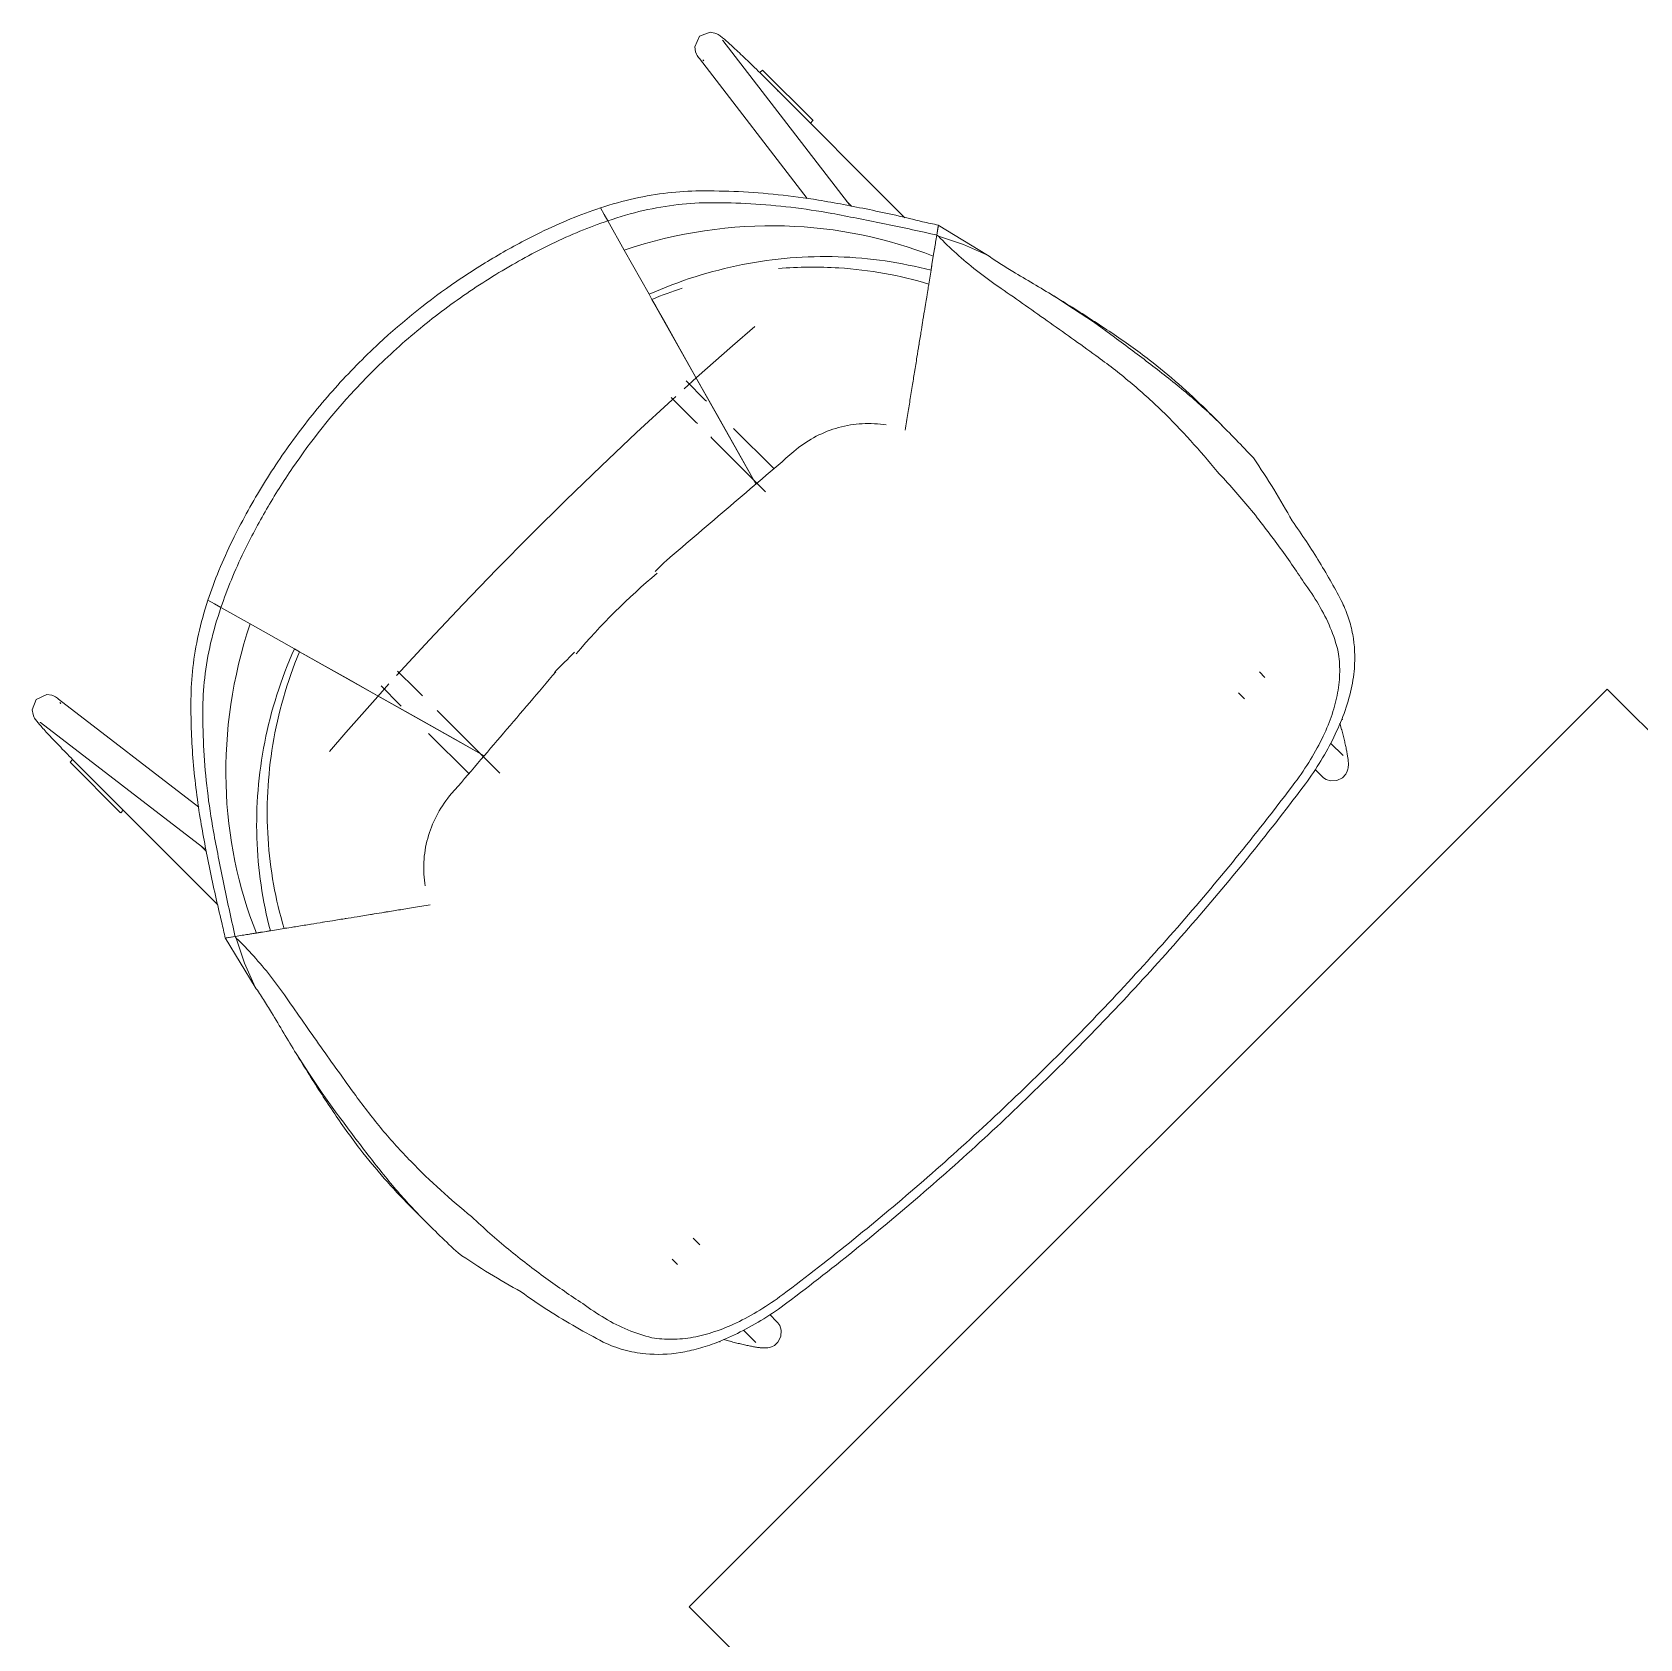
# Model space of a CAD drawing. Header units: millimetres. Extents: x 155927 to 295199, y -4084 to 97293.
# Drawn here: x 220070 to 220937, y 25800 to 26667 of the extents above; entities that cross this region are included whole.
import ezdxf

# ---------------------------------------------------------------- set-up
doc = ezdxf.new("R2010")
doc.units = ezdxf.units.MM
doc.header["$MEASUREMENT"] = 0
doc.layers.add('I-FURN', color=8, linetype='CONTINUOUS', lineweight=9)

msp = doc.modelspace()

# ---------------------------------------------------------------- linework, layer by layer
at = {"layer": 'I-FURN'}
for p, q in [((220430.11, 26664.52), (220427.46, 26658.7)), ((220430.11, 26664.52), (220435.77, 26666.61)), ((220435.77, 26666.61), (220438.28, 26666.14)), ((220438.28, 26666.14), (220439.43, 26665.65)), ((220439.43, 26665.65), (220440.13, 26665.26)), ((220440.13, 26665.26), (220440.66, 26664.91)), ((220440.66, 26664.91), (220441.13, 26664.59)), ((220441.13, 26664.59), (220441.57, 26664.26)), ((220441.57, 26664.26), (220442.01, 26663.92)), ((220427.46, 26658.7), (220427.88, 26655.95)), ((220427.88, 26655.95), (220428.38, 26654.73)), ((220442.01, 26663.92), (220442.47, 26663.55)), ((220442.42, 26662.37), (220442.46, 26662.31)), ((220442.46, 26662.31), (220442.57, 26662.16)), ((220442.47, 26663.55), (220442.95, 26663.16)), ((220442.57, 26662.16), (220442.61, 26662.11)), ((220509.82, 26574.85), (220442.61, 26662.11)), ((220442.95, 26663.16), (220443.44, 26662.74)), ((220443.44, 26662.74), (220443.97, 26662.3)), ((220443.97, 26662.3), (220444.52, 26661.82)), ((220444.52, 26661.82), (220445.1, 26661.31)), ((220445.1, 26661.31), (220445.71, 26660.77)), ((220445.71, 26660.77), (220446.35, 26660.2)), ((220446.35, 26660.2), (220447.01, 26659.6)), ((220447.01, 26659.6), (220447.7, 26658.97)), ((220447.7, 26658.97), (220448.42, 26658.31)), ((220448.42, 26658.31), (220449.16, 26657.63)), ((220449.16, 26657.63), (220449.93, 26656.91)), ((220449.93, 26656.91), (220450.73, 26656.17)), ((220450.73, 26656.17), (220451.54, 26655.4)), ((220428.38, 26654.73), (220428.78, 26654)), ((220428.78, 26654), (220429.13, 26653.46)), ((220429.13, 26653.46), (220429.45, 26652.99)), ((220429.45, 26652.99), (220429.78, 26652.55)), ((220429.78, 26652.55), (220429.94, 26652.34)), ((220429.94, 26652.34), (220488.1, 26576.83)), ((220431.76, 26651.62), (220431.92, 26651.5)), ((220431.92, 26651.5), (220432.14, 26651.32)), ((220432.14, 26651.32), (220432.43, 26651.09)), ((220451.54, 26655.4), (220452.38, 26654.61)), ((220452.38, 26654.61), (220453.24, 26653.8)), ((220453.24, 26653.8), (220454.11, 26652.96)), ((220454.11, 26652.96), (220455.01, 26652.11)), ((220455.01, 26652.11), (220455.92, 26651.23)), ((220455.92, 26651.23), (220456.85, 26650.34)), ((220456.85, 26650.34), (220457.79, 26649.42)), ((220457.79, 26649.42), (220458.75, 26648.5)), ((220458.75, 26648.5), (220459.71, 26647.56)), ((220459.71, 26647.56), (220460.69, 26646.6)), ((220460.69, 26646.6), (220461.67, 26645.64)), ((220461.67, 26645.64), (220462.66, 26644.66)), ((220462.57, 26644.76), (220463.94, 26646.13)), ((220466.85, 26640.49), (220462.57, 26644.76)), ((220462.66, 26644.66), (220463.65, 26643.68)), ((220463.65, 26643.68), (220464.65, 26642.69)), ((220491.25, 26618.92), (220463.99, 26646.18)), ((220464.65, 26642.69), (220465.65, 26641.7)), ((220465.65, 26641.7), (220466.65, 26640.7)), ((220466.65, 26640.7), (220466.87, 26640.48)), ((220540.82, 26566.53), (220466.87, 26640.48)), ((220472.49, 26634.85), (220471.48, 26635.86)), ((220491.2, 26618.87), (220489.84, 26617.5)), ((220376.58, 26571.81), (220378.55, 26568.31)), ((220376.58, 26571.81), (220378.55, 26568.31)), ((220509.37, 26575.36), (220512.06, 26572.66)), ((220509.82, 26574.85), (220510.61, 26573.68)), ((220378.55, 26568.31), (220380.53, 26564.79)), ((220378.55, 26568.31), (220380.53, 26564.79)), ((220389.39, 26549.08), (220380.53, 26564.79)), ((220380.53, 26564.79), (220389.39, 26549.08)), ((220558.81, 26562.52), (220557.93, 26557.14)), ((220557.94, 26557.16), (220558.8, 26562.5)), ((220557.94, 26557.2), (220558.8, 26562.5)), ((220572.02, 26554.44), (220558.71, 26562.56)), ((220557.06, 26551.74), (220556.08, 26545.71)), ((220557.46, 26557.26), (220557.94, 26557.16)), ((220558.85, 26556.56), (220557.93, 26557.14)), ((220558.85, 26556.56), (220572.36, 26552.03)), ((220585.32, 26546.31), (220572.02, 26554.44)), ((220572.36, 26552.03), (220585.32, 26546.31)), ((220402.84, 26525.2), (220389.39, 26549.08)), ((220389.39, 26549.08), (220402.84, 26525.2)), ((220556.08, 26545.71), (220555.38, 26541.39)), ((220554.86, 26538.15), (220553.66, 26530.76)), ((220555.38, 26541.39), (220554.86, 26538.15)), ((220404.37, 26522.49), (220402.84, 26525.2)), ((220402.84, 26525.2), (220404.37, 26522.49)), ((220404.37, 26522.49), (220460.47, 26422.91)), ((220406.44, 26518.81), (220404.37, 26522.49)), ((220411.25, 26510.28), (220406.44, 26518.81)), ((220621.11, 26524.3), (220631.72, 26517.46)), ((220631.72, 26517.46), (220642.39, 26510.29)), ((220418.54, 26497.33), (220411.25, 26510.28)), ((220642.39, 26510.29), (220653.7, 26502.13)), ((220459.92, 26507.84), (220447.85, 26497.42)), ((220427.95, 26480.63), (220418.54, 26497.33)), ((220447.85, 26497.42), (220428.47, 26480.27)), ((220428.47, 26480.27), (220421.75, 26474.22)), ((220433.1, 26468.19), (220422.82, 26478.48)), ((220438.97, 26461.07), (220427.95, 26480.63)), ((220396.03, 26450.61), (220415.27, 26468.34)), ((220414.77, 26469.56), (220424.62, 26459.71)), ((220415.27, 26468.34), (220417.23, 26470.12)), ((220433.1, 26468.19), (220433.79, 26467.51)), ((220425.22, 26459.1), (220424.62, 26459.71)), ((220425.92, 26458.41), (220425.22, 26459.1)), ((220426.63, 26457.69), (220425.92, 26458.41)), ((220427.36, 26456.96), (220426.63, 26457.69)), ((220428.11, 26456.22), (220427.36, 26456.96)), ((220428.86, 26455.46), (220428.11, 26456.22)), ((220451.05, 26439.63), (220438.97, 26461.07)), ((220711.8, 26454.39), (220705.86, 26460.33)), ((220376.93, 26432.57), (220396.03, 26450.61)), ((220436.89, 26447.44), (220436.07, 26448.26)), ((220437.7, 26446.62), (220436.89, 26447.44)), ((220470.12, 26431.18), (220448.44, 26452.86)), ((220530.62, 26454.74), (220529.14, 26454.94)), ((220437.7, 26446.62), (220465.69, 26418.64)), ((220460.47, 26422.91), (220451.05, 26439.63)), ((220357.98, 26414.25), (220376.93, 26432.57)), ((220339.22, 26395.69), (220357.98, 26414.25)), ((220320.68, 26376.91), (220339.22, 26395.69)), ((220302.39, 26357.95), (220320.68, 26376.91)), ((220168.5, 26358.26), (220165, 26360.23)), ((220168.5, 26358.26), (220165, 26360.23)), ((220172.02, 26356.27), (220168.5, 26358.26)), ((220172.02, 26356.27), (220168.5, 26358.26)), ((220172.02, 26356.27), (220187.73, 26347.42)), ((220187.73, 26347.42), (220172.02, 26356.27)), ((220284.39, 26338.83), (220302.39, 26357.95)), ((220187.73, 26347.42), (220211.61, 26333.97)), ((220211.61, 26333.97), (220187.73, 26347.42)), ((220266.68, 26319.58), (220284.39, 26338.83)), ((220211.61, 26333.97), (220214.32, 26332.44)), ((220214.32, 26332.44), (220211.61, 26333.97)), ((220313.9, 26276.33), (220214.32, 26332.44)), ((220214.32, 26332.44), (220218, 26330.37)), ((220218, 26330.37), (220226.53, 26325.56)), ((220226.53, 26325.56), (220239.48, 26318.27)), ((220239.48, 26318.27), (220256.17, 26308.86)), ((220277.1, 26312.19), (220267.25, 26322.04)), ((220351.76, 26321.32), (220352.55, 26321.61)), ((220734.83, 26318.62), (220731.94, 26321.51)), ((220072.29, 26306.7), (220078.11, 26309.34)), ((220078.11, 26309.34), (220080.86, 26308.93)), ((220080.86, 26308.93), (220082.08, 26308.43)), ((220256.17, 26308.86), (220275.74, 26297.83)), ((220256.54, 26308.34), (220262.59, 26315.06)), ((220258.33, 26313.99), (220268.61, 26303.7)), ((220277.1, 26312.19), (220277.78, 26311.51)), ((220277.78, 26311.51), (220278.48, 26310.81)), ((220278.48, 26310.81), (220279.19, 26310.09)), ((220279.19, 26310.09), (220279.93, 26309.36)), ((220279.93, 26309.36), (220280.67, 26308.62)), ((220919.49, 26312.29), (220424.52, 25817.32)), ((220720.63, 26310.19), (220723.87, 26306.95)), ((221414.47, 25817.32), (220919.49, 26312.29)), ((220072.29, 26306.7), (220070.2, 26301.04)), ((220070.2, 26301.04), (220070.66, 26298.53)), ((220082.08, 26308.43), (220082.8, 26308.03)), ((220082.8, 26308.03), (220083.35, 26307.68)), ((220083.35, 26307.68), (220083.82, 26307.35)), ((220083.82, 26307.35), (220084.26, 26307.02)), ((220084.26, 26307.02), (220084.46, 26306.87)), ((220160.07, 26248.63), (220084.46, 26306.87)), ((220085.19, 26305.05), (220085.31, 26304.89)), ((220085.31, 26304.89), (220085.48, 26304.66)), ((220085.48, 26304.66), (220085.71, 26304.38)), ((220239.38, 26288.96), (220256.54, 26308.34)), ((220269.22, 26303.1), (220268.61, 26303.7)), ((220288.64, 26300.65), (220289.46, 26299.83)), ((220070.66, 26298.53), (220071.16, 26297.38)), ((220071.16, 26297.38), (220071.55, 26296.68)), ((220071.55, 26296.68), (220071.89, 26296.15)), ((220071.89, 26296.15), (220072.22, 26295.68)), ((220072.22, 26295.68), (220072.55, 26295.24)), ((220072.55, 26295.24), (220072.89, 26294.79)), ((220072.89, 26294.79), (220073.26, 26294.34)), ((220073.26, 26294.34), (220073.65, 26293.86)), ((220073.65, 26293.86), (220074.06, 26293.36)), ((220074.06, 26293.36), (220074.51, 26292.84)), ((220074.44, 26294.39), (220074.49, 26294.35)), ((220074.49, 26294.35), (220074.65, 26294.23)), ((220074.51, 26292.84), (220074.99, 26292.29)), ((220074.65, 26294.23), (220074.7, 26294.19)), ((220074.7, 26294.19), (220161.96, 26226.98)), ((220074.99, 26292.29), (220075.5, 26291.71)), ((220075.5, 26291.71), (220076.04, 26291.1)), ((220275.74, 26297.83), (220297.17, 26285.76)), ((220289.46, 26299.83), (220290.18, 26299.1)), ((220322.41, 26266.88), (220290.18, 26299.1)), ((220776.25, 26290.5), (220775.34, 26293.9)), ((220776.82, 26295.83), (220776.32, 26295.69)), ((220076.04, 26291.1), (220076.61, 26290.46)), ((220076.61, 26290.46), (220077.21, 26289.8)), ((220077.21, 26289.8), (220077.83, 26289.11)), ((220077.83, 26289.11), (220078.49, 26288.39)), ((220078.49, 26288.39), (220079.18, 26287.64)), ((220079.18, 26287.64), (220079.89, 26286.87)), ((220079.89, 26286.87), (220080.64, 26286.08)), ((220080.64, 26286.08), (220081.4, 26285.27)), ((220081.4, 26285.27), (220082.19, 26284.43)), ((220082.19, 26284.43), (220083.01, 26283.57)), ((220083.01, 26283.57), (220083.84, 26282.69)), ((220230.51, 26278.68), (220239.38, 26288.96)), ((220283.95, 26288.37), (220305.63, 26266.69)), ((220297.17, 26285.76), (220313.9, 26276.33)), ((220777.03, 26276.42), (220770.33, 26283.12)), ((220776.3, 26290.3), (220776.25, 26290.5)), ((220776.49, 26289.58), (220776.3, 26290.3)), ((220776.68, 26288.86), (220776.49, 26289.58)), ((220776.87, 26288.14), (220776.68, 26288.86)), ((220777.05, 26287.42), (220776.87, 26288.14)), ((220777.23, 26286.71), (220777.05, 26287.42)), ((220777.4, 26286), (220777.23, 26286.71)), ((220777.57, 26285.29), (220777.4, 26286)), ((220777.74, 26284.59), (220777.57, 26285.29)), ((220777.9, 26283.9), (220777.74, 26284.59)), ((220778.05, 26283.22), (220777.9, 26283.9)), ((220778.21, 26282.55), (220778.05, 26283.22)), ((220083.84, 26282.69), (220084.7, 26281.8)), ((220084.7, 26281.8), (220085.58, 26280.88)), ((220085.58, 26280.88), (220086.47, 26279.96)), ((220086.47, 26279.96), (220087.38, 26279.01)), ((220087.38, 26279.01), (220088.31, 26278.06)), ((220088.31, 26278.06), (220089.25, 26277.1)), ((220089.25, 26277.1), (220090.2, 26276.12)), ((220090.2, 26276.12), (220091.17, 26275.14)), ((220090.68, 26272.87), (220092.04, 26274.23)), ((220091.17, 26275.14), (220092.14, 26274.15)), ((220092.04, 26274.23), (220096.32, 26269.96)), ((220092.14, 26274.15), (220093.12, 26273.16)), ((220778.35, 26281.89), (220778.21, 26282.55)), ((220778.49, 26281.24), (220778.35, 26281.89)), ((220778.63, 26280.6), (220778.49, 26281.24)), ((220778.76, 26279.97), (220778.63, 26280.6)), ((220778.88, 26279.36), (220778.76, 26279.97)), ((220779, 26278.76), (220778.88, 26279.36)), ((220779.11, 26278.18), (220779, 26278.76)), ((220779.21, 26277.6), (220779.11, 26278.18)), ((220779.31, 26277.05), (220779.21, 26277.6)), ((220779.4, 26276.51), (220779.31, 26277.05)), ((220779.48, 26275.98), (220779.4, 26276.51)), ((220779.56, 26275.47), (220779.48, 26275.98)), ((220779.63, 26274.97), (220779.56, 26275.47)), ((220779.69, 26274.48), (220779.63, 26274.97)), ((220779.75, 26274.01), (220779.69, 26274.48)), ((220090.63, 26272.82), (220117.89, 26245.56)), ((220093.12, 26273.16), (220094.11, 26272.16)), ((220094.11, 26272.16), (220095.11, 26271.16)), ((220095.11, 26271.16), (220096.1, 26270.16)), ((220096.1, 26270.16), (220096.33, 26269.94)), ((220096.33, 26269.94), (220170.28, 26195.98)), ((220761.92, 26268.9), (220765.71, 26265.11)), ((220776.8, 26264.49), (220778.5, 26266.41)), ((220778.5, 26266.41), (220779.27, 26267.93)), ((220779.27, 26267.93), (220779.61, 26269.04)), ((220779.61, 26269.04), (220779.78, 26269.89)), ((220779.79, 26273.54), (220779.75, 26274.01)), ((220779.78, 26269.89), (220779.85, 26270.57)), ((220779.83, 26273.08), (220779.79, 26273.54)), ((220779.87, 26272.62), (220779.83, 26273.08)), ((220779.85, 26270.57), (220779.89, 26271.14)), ((220779.89, 26272.15), (220779.87, 26272.62)), ((220779.9, 26271.66), (220779.89, 26272.15)), ((220779.89, 26271.14), (220779.9, 26271.66)), ((220766.41, 26264.48), (220765.71, 26265.11)), ((220767.83, 26263.55), (220766.41, 26264.48)), ((220770.27, 26262.74), (220767.83, 26263.55)), ((220773.72, 26262.9), (220770.27, 26262.74)), ((220773.72, 26262.9), (220776.8, 26264.49)), ((220119.31, 26246.97), (220117.94, 26245.6)), ((220164.15, 26224.74), (220161.48, 26227.41)), ((220161.96, 26226.98), (220163.13, 26226.2)), ((220281.86, 26207.67), (220282.07, 26206.18)), ((220179.67, 26178.87), (220174.29, 26178)), ((220174.3, 26178), (220179.64, 26178.87)), ((220174.89, 26178.1), (220179.61, 26178.86)), ((220179.64, 26178.87), (220179.55, 26179.35)), ((220180.24, 26177.96), (220179.67, 26178.87)), ((220191.1, 26180.72), (220185.06, 26179.75)), ((220195.42, 26181.42), (220191.1, 26180.72)), ((220198.66, 26181.95), (220195.42, 26181.42)), ((220206.05, 26183.15), (220198.66, 26181.95)), ((220174.25, 26178.1), (220182.37, 26164.79)), ((220184.78, 26164.44), (220180.24, 26177.96)), ((220182.37, 26164.79), (220190.5, 26151.49)), ((220190.5, 26151.49), (220184.78, 26164.44)), ((220219.35, 26105.09), (220212.51, 26115.69)), ((220226.52, 26094.42), (220219.35, 26105.09)), ((220234.68, 26083.1), (220226.52, 26094.42)), ((220276.48, 26030.95), (220282.42, 26025.01)), ((220430.29, 26012.5), (220426.61, 26016.18)), ((220415.3, 26004.86), (220418.19, 26001.97)), ((220471.7, 25971.09), (220467.91, 25974.88)), ((220472.32, 25970.4), (220471.7, 25971.09)), ((220453.69, 25966.48), (220460.38, 25959.78)), ((220473.26, 25968.97), (220472.32, 25970.4)), ((220473.9, 25963.08), (220472.32, 25960.01)), ((220474.07, 25966.54), (220473.26, 25968.97)), ((220473.9, 25963.08), (220474.07, 25966.54)), ((220441.11, 25960.49), (220440.98, 25959.99)), ((220442.9, 25961.47), (220446.31, 25960.56)), ((220446.5, 25960.51), (220446.31, 25960.56)), ((220447.23, 25960.32), (220446.5, 25960.51)), ((220447.95, 25960.13), (220447.23, 25960.32)), ((220448.67, 25959.94), (220447.95, 25960.13)), ((220449.39, 25959.76), (220448.67, 25959.94)), ((220450.1, 25959.58), (220449.39, 25959.76)), ((220450.81, 25959.41), (220450.1, 25959.58)), ((220451.51, 25959.24), (220450.81, 25959.41)), ((220452.21, 25959.07), (220451.51, 25959.24)), ((220452.9, 25958.91), (220452.21, 25959.07)), ((220453.58, 25958.75), (220452.9, 25958.91)), ((220454.25, 25958.6), (220453.58, 25958.75)), ((220454.92, 25958.45), (220454.25, 25958.6)), ((220455.57, 25958.31), (220454.92, 25958.45)), ((220456.21, 25958.18), (220455.57, 25958.31)), ((220456.83, 25958.05), (220456.21, 25958.18)), ((220457.45, 25957.93), (220456.83, 25958.05)), ((220458.05, 25957.81), (220457.45, 25957.93)), ((220458.63, 25957.7), (220458.05, 25957.81)), ((220459.2, 25957.6), (220458.63, 25957.7)), ((220459.76, 25957.5), (220459.2, 25957.6)), ((220460.3, 25957.41), (220459.76, 25957.5)), ((220460.83, 25957.32), (220460.3, 25957.41)), ((220461.34, 25957.25), (220460.83, 25957.32)), ((220461.84, 25957.18), (220461.34, 25957.25)), ((220462.32, 25957.12), (220461.84, 25957.18)), ((220462.8, 25957.06), (220462.32, 25957.12)), ((220463.27, 25957.01), (220462.8, 25957.06)), ((220463.73, 25956.97), (220463.27, 25957.01)), ((220464.19, 25956.94), (220463.73, 25956.97)), ((220464.66, 25956.92), (220464.19, 25956.94)), ((220465.14, 25956.91), (220464.66, 25956.92)), ((220465.66, 25956.92), (220465.14, 25956.91)), ((220466.24, 25956.95), (220465.66, 25956.92)), ((220466.92, 25957.03), (220466.24, 25956.95)), ((220467.76, 25957.19), (220466.92, 25957.03)), ((220468.88, 25957.54), (220467.76, 25957.19)), ((220470.4, 25958.31), (220468.88, 25957.54)), ((220472.32, 25960.01), (220470.4, 25958.31)), ((220424.52, 25817.32), (220919.49, 25322.34))]:
    msp.add_line(p, q, dxfattribs=at)
msp.add_arc((220649.62, 26087.18), 376.15, 130.12594, 139.52933, dxfattribs=at)
for centre, major_axis, ratio, start_param, end_param in [((220518.59, 27063.5), (411.51, -411.51), 0.743145, 5.413461, 5.430001), ((217850.26, 21997.98), (-3756.55, -3756.55), 0.981627, 3.381927, 3.386869), ((218904.61, 22241.55), (4235.43, -4235.43), 0.743145, 1.876602, 1.878583), ((219673.31, 26218.22), (411.51, -411.51), 0.743145, 0.853184, 0.869724), ((224738.82, 28886.54), (-3756.55, -3756.55), 0.981627, 6.037909, 6.042851), ((224495.26, 27832.19), (4235.43, -4235.43), 0.743145, 4.404602, 4.406583)]:
    msp.add_ellipse(centre, major_axis=major_axis, ratio=ratio, start_param=start_param, end_param=end_param, dxfattribs=at)
for points in [[(220430.11, 26580.97), (220424.49, 26580.95), (220413.01, 26580.22), (220395.03, 26577.28), (220382.78, 26573.86), (220376.58, 26571.81)], [(220494.16, 26576.02), (220486.85, 26577.21), (220472.35, 26579.17), (220451.05, 26580.77), (220437.05, 26581.04), (220430.11, 26580.97)], [(220344.3, 26558.59), (220349.72, 26561.24), (220360.53, 26566.1), (220371.26, 26570.07), (220376.58, 26571.81)], [(220380.53, 26564.79), (220387, 26567.03), (220399.79, 26570.76), (220418.57, 26573.92), (220430.58, 26574.64), (220436.46, 26574.62)], [(220436.46, 26574.62), (220443.48, 26574.64), (220457.64, 26574.23), (220479.22, 26572.36), (220493.9, 26570.18), (220501.31, 26568.86)], [(220550.34, 26564.37), (220540.57, 26566.79), (220521.38, 26571.1), (220503.06, 26574.5), (220494.16, 26576.02)], [(220501.31, 26568.86), (220510.28, 26567.16), (220528.66, 26563.56), (220547.76, 26559.46), (220557.46, 26557.26)], [(220380.53, 26564.79), (220375.56, 26563.13), (220365.57, 26559.4), (220355.5, 26554.88), (220350.46, 26552.44)], [(220556.08, 26545.71), (220531.49, 26555.51), (220477.02, 26567.07), (220418.09, 26558.65), (220389.39, 26549.08)], [(220557.94, 26557.2), (220558.18, 26558.62), (220558.46, 26560.39), (220558.8, 26562.5)], [(220557.93, 26557.14), (220557.5, 26554.44), (220557.12, 26552.14), (220556.82, 26550.23)], [(220590.96, 26529.53), (220586.96, 26532.3), (220579.22, 26538.03), (220568.4, 26547.07), (220561.91, 26553.36), (220558.85, 26556.56)], [(220554.86, 26538.15), (220538.68, 26542.42), (220504.99, 26547.39), (220452.98, 26543.2), (220419.11, 26532.49), (220402.84, 26525.2)], [(220556.08, 26545.71), (220555.82, 26544.09), (220555.59, 26542.65), (220555.38, 26541.39)], [(220556.82, 26550.23), (220556.51, 26548.33), (220556.26, 26546.82), (220556.08, 26545.71)], [(220585.32, 26546.31), (220587.51, 26544.78), (220591.97, 26541.78), (220596.6, 26538.92), (220598.96, 26537.53)], [(220555.38, 26541.39), (220555.18, 26540.13), (220555, 26539.05), (220554.86, 26538.15)], [(220420.75, 26528.55), (220415.24, 26526.75), (220409.77, 26524.72), (220404.37, 26522.49)], [(220643.74, 26492.16), (220635.01, 26498.48), (220617.48, 26511.02), (220599.82, 26523.39), (220590.96, 26529.53)], [(220672.56, 26489.85), (220666, 26494.85), (220652.42, 26504.49), (220638.2, 26513.66), (220630.99, 26518.19)], [(220550.31, 26510.07), (220550.03, 26508.34), (220549.74, 26506.53), (220549.43, 26504.65)], [(220551.32, 26516.29), (220550.99, 26514.25), (220550.63, 26512.03), (220550.24, 26509.66)], [(220549.43, 26504.64), (220549.05, 26502.29), (220548.65, 26499.84), (220548.24, 26497.28)], [(220653.7, 26502.13), (220660.32, 26497.21), (220673.45, 26487.44), (220692.41, 26472.48), (220704.13, 26462.02), (220709.65, 26456.54)], [(220547.27, 26491.32), (220546.85, 26488.69), (220546.4, 26485.96), (220545.96, 26483.19)], [(220548.34, 26497.9), (220547.99, 26495.77), (220547.64, 26493.56), (220547.27, 26491.3)], [(220709.06, 26429.7), (220704.52, 26435.31), (220694.97, 26446.4), (220679.42, 26462.62), (220662.39, 26478.03), (220650.1, 26487.57), (220643.74, 26492.16)], [(220546.1, 26484.06), (220545.7, 26481.59), (220545.29, 26479.09), (220544.88, 26476.54)], [(220703.33, 26462.85), (220698.53, 26467.62), (220688.58, 26476.87), (220677.99, 26485.59), (220672.56, 26489.85)], [(220544.87, 26476.51), (220544.42, 26473.69), (220543.96, 26470.85), (220543.49, 26467.93)], [(220543.66, 26469.04), (220543.24, 26466.39), (220542.8, 26463.68), (220542.36, 26460.96)], [(220542.36, 26461.01), (220541.88, 26458.02), (220541.39, 26454.99), (220540.89, 26451.93)], [(220709.62, 26456.55), (220707.53, 26458.66), (220705.43, 26460.76), (220703.33, 26462.85)], [(220709.65, 26456.54), (220712.93, 26453.27), (220719.4, 26446.75), (220725.63, 26440.23), (220728.67, 26436.96)], [(220529.14, 26454.94), (220524.85, 26455.54), (220516.14, 26455.78), (220503.35, 26453.34), (220491.35, 26448.26), (220484.2, 26443.28), (220480.92, 26440.45)], [(220480.92, 26440.45), (220469.55, 26430.65), (220446.69, 26411.02), (220423.58, 26391.36), (220411.96, 26381.52)], [(220728.67, 26436.96), (220732.53, 26431.34), (220739.88, 26420.04), (220746.48, 26408.7), (220749.58, 26403.02)], [(220755.94, 26369.77), (220751.67, 26376.33), (220742.47, 26389.55), (220727.04, 26409.84), (220715.26, 26423.1), (220709.06, 26429.7)], [(220749.58, 26403.02), (220754.9, 26395.53), (220764.75, 26380.65), (220772.98, 26366.02), (220776.68, 26358.79)], [(220165, 26360.23), (220166.74, 26365.55), (220170.7, 26376.27), (220175.57, 26387.09), (220178.21, 26392.51)], [(220184.37, 26386.35), (220181.93, 26381.31), (220177.41, 26371.24), (220173.68, 26361.24), (220172.02, 26356.27)], [(220411.96, 26381.52), (220410.02, 26379.58), (220408.07, 26377.63), (220406.12, 26375.69)], [(220774.36, 26332.44), (220773.29, 26336.86), (220770.51, 26345.51), (220764.13, 26357.87), (220758.87, 26365.85), (220755.94, 26369.77)], [(220165, 26360.23), (220162.95, 26354.03), (220159.52, 26341.78), (220156.58, 26323.79), (220155.86, 26312.32), (220155.83, 26306.69)], [(220162.18, 26300.34), (220162.17, 26306.23), (220162.88, 26318.23), (220166.04, 26337.01), (220169.78, 26349.81), (220172.02, 26356.27)], [(220187.73, 26347.42), (220178.15, 26318.71), (220169.73, 26259.79), (220181.29, 26205.31), (220191.1, 26180.72)], [(220211.61, 26333.97), (220204.32, 26317.69), (220193.6, 26283.82), (220189.42, 26231.82), (220194.38, 26198.13), (220198.66, 26181.95)], [(220214.32, 26332.44), (220207.57, 26316.13), (220197.99, 26282.41), (220195.48, 26231.32), (220201.38, 26198.69), (220206.05, 26183.15)], [(220362.68, 26332.25), (220359.04, 26328.6), (220355.4, 26324.96), (220351.76, 26321.32)], [(220766.33, 26286.9), (220768.21, 26290.84), (220771.39, 26298.66), (220774.42, 26310.34), (220775.52, 26321.69), (220774.97, 26328.9), (220774.36, 26332.44)], [(220352.55, 26321.61), (220343.16, 26310.54), (220324.42, 26288.52), (220305.7, 26266.72), (220296.35, 26255.89)], [(220155.83, 26306.69), (220155.71, 26296.35), (220156.41, 26275.33), (220159.01, 26253.65), (220160.79, 26242.65)], [(220167.94, 26235.5), (220166.63, 26242.89), (220164.45, 26257.56), (220162.57, 26279.18), (220162.17, 26293.33), (220162.18, 26300.34)], [(220776.95, 26297.51), (220775.3, 26293.26), (220771.52, 26284.79), (220764.32, 26272), (220758.63, 26263.73), (220755.55, 26259.62)], [(220751.06, 26261.84), (220754.12, 26265.93), (220759.72, 26274.2), (220764.3, 26282.64), (220766.33, 26286.9)], [(220296.35, 26255.89), (220293.52, 26252.6), (220288.54, 26245.44), (220283.47, 26233.44), (220281.02, 26220.65), (220281.27, 26211.95), (220281.86, 26207.67)], [(220160.79, 26242.65), (220162.32, 26233.7), (220165.73, 26215.33), (220170.03, 26196.19), (220172.43, 26186.46)], [(220179.55, 26179.35), (220177.34, 26189.04), (220173.25, 26208.13), (220169.65, 26226.51), (220167.94, 26235.5)], [(220226.74, 26186.5), (220228.47, 26186.78), (220230.28, 26187.07), (220232.17, 26187.38)], [(220239.53, 26188.57), (220236.97, 26188.15), (220234.5, 26187.75), (220232.14, 26187.37)], [(220238.9, 26188.47), (220241.04, 26188.81), (220243.24, 26189.17), (220245.49, 26189.53)], [(220253.62, 26190.85), (220250.84, 26190.4), (220248.13, 26189.96), (220245.49, 26189.53)], [(220284.88, 26195.91), (220281.81, 26195.42), (220278.79, 26194.93), (220275.8, 26194.44)], [(220179.61, 26178.86), (220178.32, 26178.65), (220176.69, 26178.39), (220174.88, 26178.1)], [(220179.67, 26178.87), (220182.37, 26179.31), (220184.67, 26179.68), (220186.57, 26179.99)], [(220186.58, 26179.99), (220188.48, 26180.3), (220189.99, 26180.54), (220191.1, 26180.72)], [(220191.1, 26180.72), (220192.72, 26180.99), (220194.16, 26181.22), (220195.42, 26181.42)], [(220195.42, 26181.42), (220196.68, 26181.63), (220197.76, 26181.8), (220198.66, 26181.95)], [(220217.05, 26184.93), (220214.14, 26184.45), (220209.26, 26183.67), (220206.75, 26183.26), (220206.05, 26183.15)], [(220216.84, 26184.89), (220217.99, 26185.08), (220219.22, 26185.28), (220220.52, 26185.49)], [(220227.14, 26186.56), (220224.78, 26186.18), (220222.63, 26185.83), (220220.6, 26185.5)], [(220207.28, 26145.85), (220204.51, 26149.85), (220198.78, 26157.59), (220189.74, 26168.41), (220183.44, 26174.9), (220180.24, 26177.96)], [(220190.5, 26151.49), (220192.03, 26149.3), (220195.02, 26144.84), (220197.89, 26140.2), (220199.28, 26137.85)], [(220244.64, 26093.07), (220238.33, 26101.8), (220225.78, 26119.33), (220213.42, 26136.99), (220207.28, 26145.85)], [(220218.62, 26105.81), (220223.15, 26098.6), (220232.32, 26084.38), (220241.95, 26070.8), (220246.96, 26064.24)], [(220307.11, 26027.75), (220301.49, 26032.29), (220290.41, 26041.83), (220274.18, 26057.39), (220258.78, 26074.42), (220249.23, 26086.7), (220244.64, 26093.07)], [(220280.27, 26027.16), (220274.79, 26032.68), (220264.32, 26044.39), (220249.36, 26063.36), (220239.6, 26076.49), (220234.68, 26083.1)], [(220246.96, 26064.24), (220251.22, 26058.82), (220259.94, 26048.23), (220269.18, 26038.27), (220273.96, 26033.47)], [(220273.96, 26033.47), (220276.05, 26031.37), (220278.15, 26029.28), (220280.26, 26027.18)], [(220299.85, 26008.14), (220296.58, 26011.18), (220290.06, 26017.41), (220283.54, 26023.87), (220280.27, 26027.16)], [(220367.04, 25980.87), (220360.47, 25985.14), (220347.25, 25994.34), (220326.97, 26009.77), (220313.7, 26021.54), (220307.11, 26027.75)], [(220299.85, 26008.14), (220305.48, 26004.27), (220316.79, 25996.91), (220328.12, 25990.32), (220333.79, 25987.22)], [(220333.79, 25987.22), (220338.75, 25983.63), (220348.66, 25976.83), (220363.6, 25967.97), (220373.24, 25962.63), (220378.02, 25960.13)], [(220404.36, 25962.45), (220399.92, 25963.52), (220391.24, 25966.32), (220378.92, 25972.68), (220370.95, 25977.95), (220367.04, 25980.87)], [(220439.29, 25959.86), (220443.54, 25961.51), (220452.02, 25965.29), (220464.8, 25972.49), (220473.08, 25978.17), (220477.18, 25981.25)], [(220474.96, 25985.75), (220470.87, 25982.69), (220462.61, 25977.08), (220454.17, 25972.51), (220449.91, 25970.48)], [(220449.91, 25970.48), (220445.96, 25968.6), (220438.15, 25965.42), (220426.47, 25962.39), (220415.12, 25961.29), (220407.9, 25961.84), (220404.36, 25962.45)]]:
    msp.add_open_spline(points, degree=3, dxfattribs=at)
for points, knots in [([(220178.21, 26392.51), (220182.93, 26402.14), (220193.36, 26421.17), (220211.86, 26448.81), (220233.12, 26474.95), (220261.59, 26503.96), (220291.52, 26527.82), (220321.33, 26546.63), (220336.59, 26554.82), (220344.3, 26558.59)], [-1, -1, -1, -1, -0.861111, -0.722222, -0.583333, -0.444444, -0.222222, -0.111111, 0, 0, 0, 0]), ([(220350.46, 26552.44), (220340.8, 26547.75), (220321.73, 26537.36), (220294.05, 26518.91), (220267.87, 26497.67), (220238.85, 26469.19), (220215.02, 26439.22), (220196.27, 26409.35), (220188.12, 26394.07), (220184.37, 26386.35)], [-1, -1, -1, -1, -0.861111, -0.722222, -0.583333, -0.444444, -0.222222, -0.111111, 0, 0, 0, 0]), ([(220553.66, 26530.76), (220538.11, 26535.43), (220511.29, 26540.29), (220483.5, 26540.02), (220472.57, 26539.11)], [0, 0, 0, 0, 0.3333333, 0.5481375, 0.5481375, 0.5481375, 0.5481375]), ([(220553.66, 26530.76), (220553.58, 26530.23), (220553.31, 26528.57), (220552.66, 26524.55), (220552.12, 26521.21), (220551.88, 26519.76)], [-1, -1, -1, -1, -0.8928571, -0.7857143, -0.7142857, -0.7142857, -0.7142857, -0.7142857]), ([(220551.91, 26519.96), (220551.8, 26519.25), (220551.61, 26518.06), (220551.4, 26516.79), (220551.32, 26516.29)], [-0.71428571, -0.71428571, -0.71428571, -0.71428571, -0.67857143, -0.65678994, -0.65678994, -0.65678994, -0.65678994]), ([(220776.68, 26358.79), (220777.98, 26356.08), (220780.19, 26350.54), (220783.14, 26338.95), (220783.82, 26325.64), (220781.4, 26310.63), (220778.65, 26301.93), (220776.95, 26297.51)], [-1, -1, -1, -1, -0.85, -0.7, -0.4, -0.2, 0, 0, 0, 0]), ([(220474.96, 25985.75), (220487.86, 25995.44), (220513.38, 26015.35), (220563.37, 26057.32), (220623.42, 26113.38), (220679.48, 26173.44), (220721.45, 26223.42), (220741.36, 26248.94), (220751.06, 26261.84)], [-1, -1, -1, -1, -0.875, -0.75, -0.5, -0.25, -0.125, 0, 0, 0, 0]), ([(220755.55, 26259.62), (220745.77, 26246.61), (220725.69, 26220.89), (220683.36, 26170.5), (220626.84, 26109.96), (220566.3, 26053.44), (220515.91, 26011.11), (220490.19, 25991.03), (220477.18, 25981.25)], [-1, -1, -1, -1, -0.875, -0.75, -0.5, -0.25, -0.125, 0, 0, 0, 0]), ([(220252.75, 26190.71), (220253.35, 26190.81), (220255.77, 26191.2), (220258.31, 26191.61), (220260.24, 26191.92), (220260.29, 26191.93)], [0.71428571, 0.71428571, 0.71428571, 0.71428571, 0.73214286, 0.78571429, 0.78716796, 0.78716796, 0.78716796, 0.78716796]), ([(220268.87, 26193.32), (220266.26, 26192.9), (220263.39, 26192.43), (220260.57, 26191.98), (220260.3, 26191.93)], [-0.85714286, -0.85714286, -0.85714286, -0.85714286, -0.78571429, -0.77790979, -0.77790979, -0.77790979, -0.77790979]), ([(220267.76, 26193.14), (220269.05, 26193.35), (220271.7, 26193.78), (220274.42, 26194.22), (220275.82, 26194.45)], [0.85714286, 0.85714286, 0.85714286, 0.85714286, 0.89285714, 0.93070121, 0.93070121, 0.93070121, 0.93070121]), ([(220378.02, 25960.13), (220381.63, 25958.39), (220389.07, 25955.62), (220402.88, 25953.04), (220416.49, 25953.54), (220429.43, 25956.39), (220435.98, 25958.58), (220439.29, 25959.86)], [0, 0, 0, 0, 0.2, 0.4, 0.7, 0.85, 1, 1, 1, 1])]:
    msp.add_open_spline(points, degree=3, knots=knots, dxfattribs=at)

doc.saveas('drawing.dxf')
